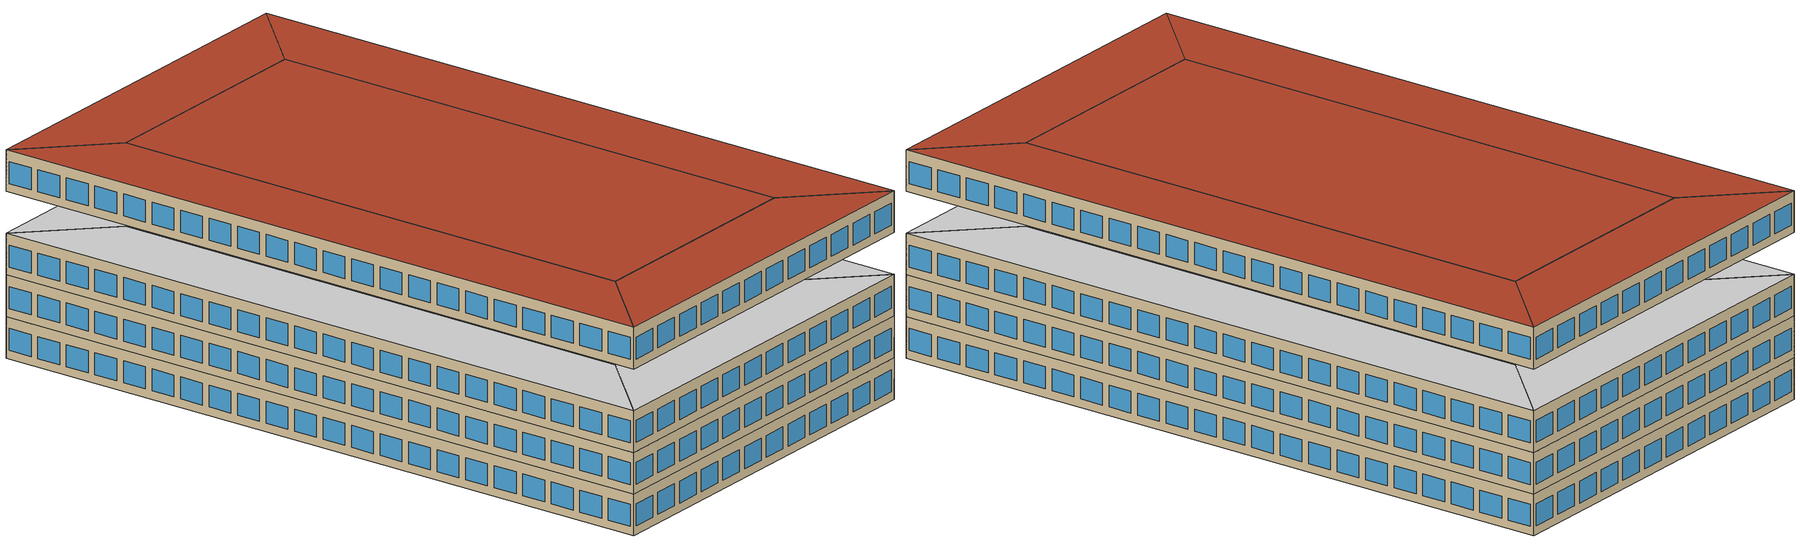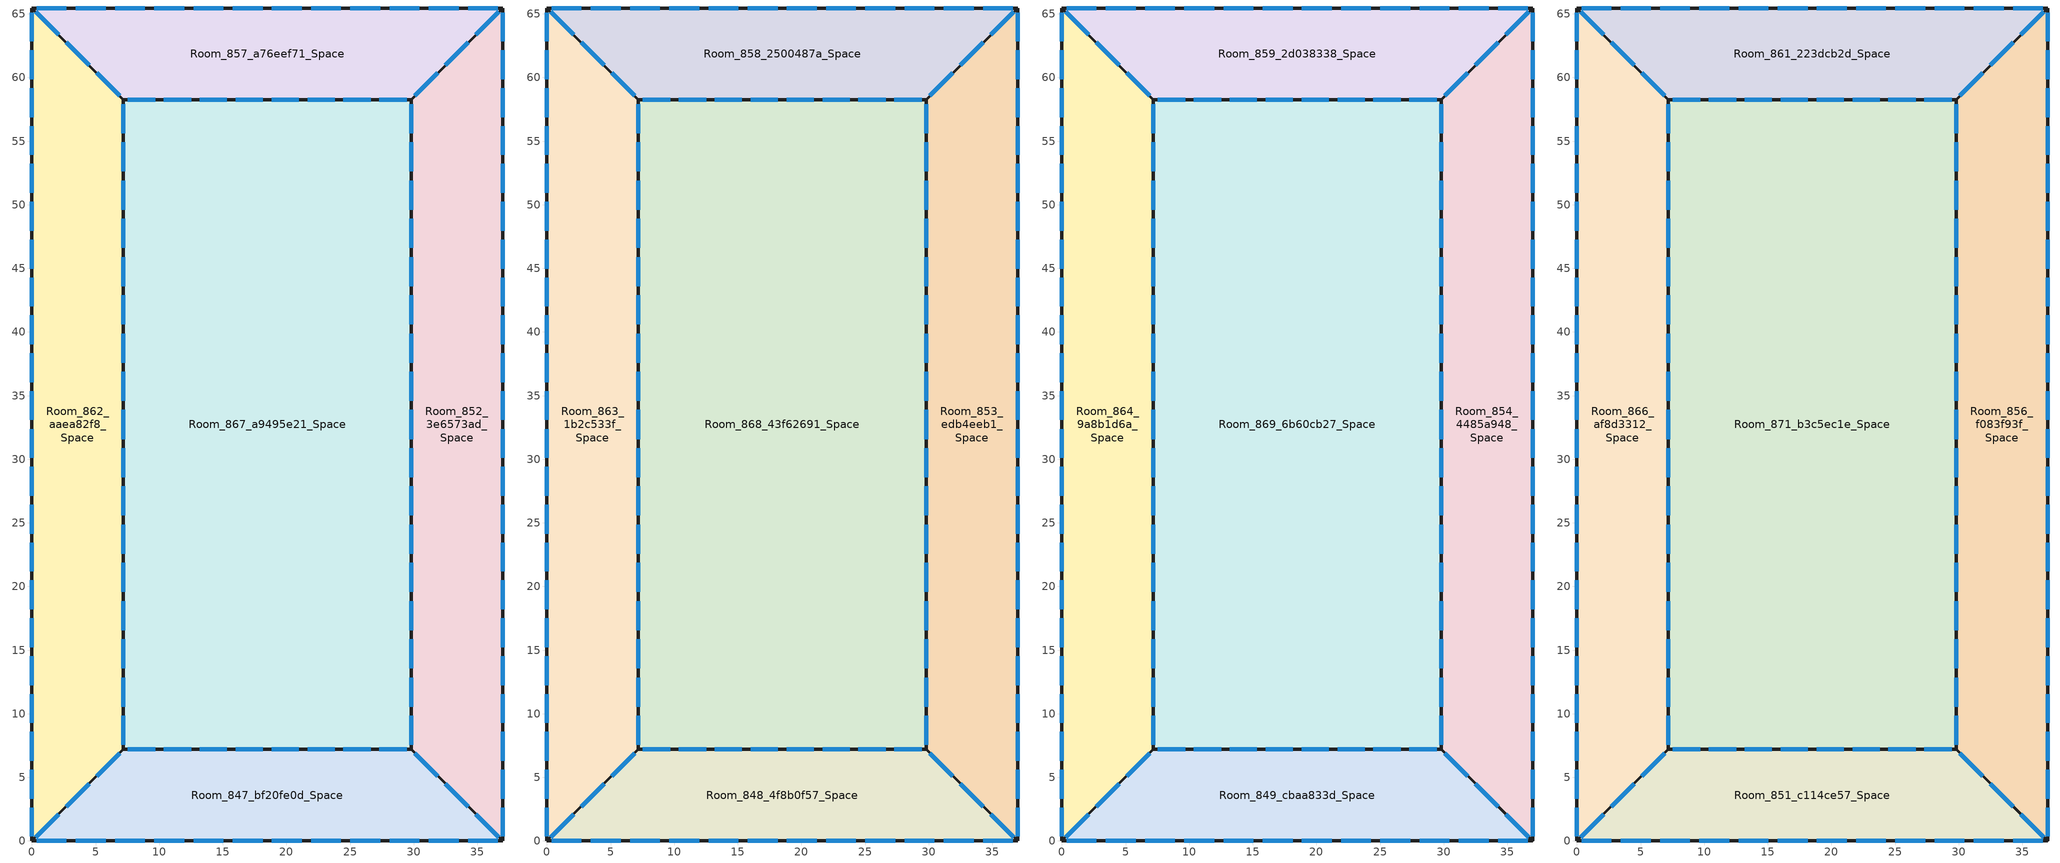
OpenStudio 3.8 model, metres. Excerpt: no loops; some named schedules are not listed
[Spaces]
Room_847_bf20fe0d_Space
 floor ground: 29.8,7.19 36.99,0 0,0 7.19,7.19 z0
 wall outside: 29.8,7.19 7.19,7.19 0,0 36.99,0 29.8,7.19 z0:3.8
 window: 29.46,7.19 27.31,7.19 / 26.63,7.19 24.48,7.19 / 23.81,7.19 21.66,7.19 / 20.98,7.19 18.83,7.19 / 18.15,7.19 16.01,7.19 / 15.33,7.19 13.18,7.19 / 12.5,7.19 10.36,7.19 / 9.68,7.19 7.53,7.19 / 6.9,6.9 5.08,5.08 / 4.51,4.51 2.68,2.68 / 2.11,2.11 0.29,0.29 / 36.7,0.29 34.88,2.11 / 34.3,2.68 32.48,4.51 / 31.91,5.08 30.08,6.9 / 0.37,0 2.71,0 / 3.45,0 5.79,0 / 6.53,0 8.88,0 / 9.62,0 11.96,0 / 12.7,0 15.04,0 / 15.78,0 18.12,0 / 18.86,0 21.21,0 / 21.95,0 24.29,0 / 25.03,0 27.37,0 / 28.11,0 30.45,0 / 31.19,0 33.54,0 / 34.28,0 36.62,0 z0.8:2.8
 roof outside: 36.99,0 29.8,7.19 7.19,7.19 0,0 z3.8
Room_852_3e6573ad_Space
 floor ground: 36.99,65.46 36.99,0 29.8,7.19 29.8,58.27 z0
 wall outside: 29.8,7.19 36.99,0 36.99,65.46 29.8,58.27 29.8,7.19 z0:3.8
 window: 30.08,6.9 31.91,5.08 / 32.48,4.51 34.3,2.68 / 34.88,2.11 36.7,0.29 / 29.8,57.91 29.8,55.63 / 29.8,54.9 29.8,52.62 / 29.8,51.9 29.8,49.62 / 29.8,48.9 29.8,46.61 / 29.8,45.89 29.8,43.61 / 29.8,42.89 29.8,40.6 / 29.8,39.88 29.8,37.6 / 29.8,36.88 29.8,34.59 / 29.8,33.87 29.8,31.59 / 29.8,30.87 29.8,28.58 / 29.8,27.86 29.8,25.58 / 29.8,24.86 29.8,22.58 / 29.8,21.85 29.8,19.57 / 29.8,18.85 29.8,16.57 / 29.8,15.85 29.8,13.56 / 29.8,12.84 29.8,10.56 / 29.8,9.84 29.8,7.55 / 36.7,65.17 34.88,63.35 / 34.3,62.78 32.48,60.95 / 31.91,60.38 30.08,58.56 / 36.99,0.36 36.99,2.62 / 36.99,3.33 36.99,5.59 / 36.99,6.31 36.99,8.57 / 36.99,9.28 36.99,11.55 / 36.99,12.26 36.99,14.52 / 36.99,15.23 36.99,17.5 / 36.99,18.21 36.99,20.47 / 36.99,21.19 36.99,23.45 / 36.99,24.16 36.99,26.42 / 36.99,27.14 36.99,29.4 / 36.99,30.11 36.99,32.37 / 36.99,33.09 36.99,35.35 / 36.99,36.06 36.99,38.32 / 36.99,39.04 36.99,41.3 / 36.99,42.01 36.99,44.28 / 36.99,44.99 36.99,47.25 / 36.99,47.97 36.99,50.23 / 36.99,50.94 36.99,53.2 / 36.99,53.92 36.99,56.18 / 36.99,56.89 36.99,59.15 / 36.99,59.87 36.99,62.13 / 36.99,62.84 36.99,65.1 z0.8:2.8
 roof outside: 36.99,0 36.99,65.46 29.8,58.27 29.8,7.19 z3.8
Room_857_a76eef71_Space
 floor ground: 0,65.46 36.99,65.46 29.8,58.27 7.19,58.27 z0
 wall outside: 29.8,58.27 36.99,65.46 0,65.46 7.19,58.27 29.8,58.27 z0:3.8
 window: 30.08,58.56 31.91,60.38 / 32.48,60.95 34.3,62.78 / 34.88,63.35 36.7,65.17 / 7.53,58.27 9.68,58.27 / 10.36,58.27 12.5,58.27 / 13.18,58.27 15.33,58.27 / 16.01,58.27 18.15,58.27 / 18.83,58.27 20.98,58.27 / 21.66,58.27 23.81,58.27 / 24.48,58.27 26.63,58.27 / 27.31,58.27 29.46,58.27 / 0.29,65.17 2.11,63.35 / 2.69,62.78 4.51,60.95 / 5.08,60.38 6.9,58.56 / 36.62,65.46 34.28,65.46 / 33.54,65.46 31.19,65.46 / 30.45,65.46 28.11,65.46 / 27.37,65.46 25.03,65.46 / 24.29,65.46 21.95,65.46 / 21.21,65.46 18.86,65.46 / 18.12,65.46 15.78,65.46 / 15.04,65.46 12.7,65.46 / 11.96,65.46 9.62,65.46 / 8.88,65.46 6.53,65.46 / 5.79,65.46 3.45,65.46 / 2.71,65.46 0.37,65.46 z0.8:2.8
 roof outside: 29.8,58.27 36.99,65.46 0,65.46 7.19,58.27 z3.8
Room_862_aaea82f8_Space
 floor ground: 0,65.46 7.19,58.27 7.19,7.19 0,0 z0
 wall outside: 7.19,58.27 0,65.46 0,0 7.19,7.19 7.19,58.27 z0:3.8
 window: 6.9,58.56 5.08,60.38 / 4.51,60.95 2.69,62.78 / 2.11,63.35 0.29,65.17 / 0.29,0.29 2.11,2.11 / 2.68,2.68 4.51,4.51 / 5.08,5.08 6.9,6.9 / 7.19,7.55 7.19,9.84 / 7.19,10.56 7.19,12.84 / 7.19,13.56 7.19,15.85 / 7.19,16.57 7.19,18.85 / 7.19,19.57 7.19,21.85 / 7.19,22.58 7.19,24.86 / 7.19,25.58 7.19,27.86 / 7.19,28.58 7.19,30.87 / 7.19,31.59 7.19,33.87 / 7.19,34.59 7.19,36.88 / 7.19,37.6 7.19,39.88 / 7.19,40.6 7.19,42.89 / 7.19,43.61 7.19,45.89 / 7.19,46.61 7.19,48.9 / 7.19,49.62 7.19,51.9 / 7.19,52.62 7.19,54.9 / 7.19,55.63 7.19,57.91 / 0,65.1 0,62.84 / 0,62.13 0,59.87 / 0,59.15 0,56.89 / 0,56.18 0,53.92 / 0,53.2 0,50.94 / 0,50.23 0,47.97 / 0,47.25 0,44.99 / 0,44.28 0,42.01 / 0,41.3 0,39.04 / 0,38.32 0,36.06 / 0,35.35 0,33.09 / 0,32.37 0,30.11 / 0,29.4 0,27.14 / 0,26.42 0,24.16 / 0,23.45 0,21.19 / 0,20.47 0,18.21 / 0,17.5 0,15.23 / 0,14.52 0,12.26 / 0,11.55 0,9.28 / 0,8.57 0,6.31 / 0,5.59 0,3.33 / 0,2.62 0,0.36 z0.8:2.8
 roof outside: 0,0 7.19,7.19 7.19,58.27 0,65.46 z3.8
Room_867_a9495e21_Space
 floor ground: 7.19,58.27 29.8,58.27 29.8,7.19 7.19,7.19 z0
 wall outside: 7.19,58.27 7.19,7.19 29.8,7.19 29.8,58.27 7.19,58.27 z0:3.8
 window: 7.19,57.91 7.19,55.63 / 7.19,54.9 7.19,52.62 / 7.19,51.9 7.19,49.62 / 7.19,48.9 7.19,46.61 / 7.19,45.89 7.19,43.61 / 7.19,42.89 7.19,40.6 / 7.19,39.88 7.19,37.6 / 7.19,36.88 7.19,34.59 / 7.19,33.87 7.19,31.59 / 7.19,30.87 7.19,28.58 / 7.19,27.86 7.19,25.58 / 7.19,24.86 7.19,22.58 / 7.19,21.85 7.19,19.57 / 7.19,18.85 7.19,16.57 / 7.19,15.85 7.19,13.56 / 7.19,12.84 7.19,10.56 / 7.19,9.84 7.19,7.55 / 29.46,58.27 27.31,58.27 / 26.63,58.27 24.48,58.27 / 23.81,58.27 21.66,58.27 / 20.98,58.27 18.83,58.27 / 18.15,58.27 16.01,58.27 / 15.33,58.27 13.18,58.27 / 12.5,58.27 10.36,58.27 / 9.68,58.27 7.53,58.27 / 29.8,7.55 29.8,9.84 / 29.8,10.56 29.8,12.84 / 29.8,13.56 29.8,15.85 / 29.8,16.57 29.8,18.85 / 29.8,19.57 29.8,21.85 / 29.8,22.58 29.8,24.86 / 29.8,25.58 29.8,27.86 / 29.8,28.58 29.8,30.87 / 29.8,31.59 29.8,33.87 / 29.8,34.59 29.8,36.88 / 29.8,37.6 29.8,39.88 / 29.8,40.6 29.8,42.89 / 29.8,43.61 29.8,45.89 / 29.8,46.61 29.8,48.9 / 29.8,49.62 29.8,51.9 / 29.8,52.62 29.8,54.9 / 29.8,55.63 29.8,57.91 / 7.53,7.19 9.68,7.19 / 10.36,7.19 12.5,7.19 / 13.18,7.19 15.33,7.19 / 16.01,7.19 18.15,7.19 / 18.83,7.19 20.98,7.19 / 21.66,7.19 23.81,7.19 / 24.48,7.19 26.63,7.19 / 27.31,7.19 29.46,7.19 z0.8:2.8
 roof outside: 29.8,7.19 29.8,58.27 7.19,58.27 7.19,7.19 z3.8
Room_848_4f8b0f57_Space
 floor outside: 29.8,7.19 36.99,0 0,0 7.19,7.19 z3.8
 wall outside: 29.8,7.19 7.19,7.19 0,0 36.99,0 29.8,7.19 z3.8:7.6
 window: 29.46,7.19 27.31,7.19 / 26.63,7.19 24.48,7.19 / 23.81,7.19 21.66,7.19 / 20.98,7.19 18.83,7.19 / 18.15,7.19 16.01,7.19 / 15.33,7.19 13.18,7.19 / 12.5,7.19 10.36,7.19 / 9.68,7.19 7.53,7.19 / 6.9,6.9 5.08,5.08 / 4.51,4.51 2.68,2.68 / 2.11,2.11 0.29,0.29 / 36.7,0.29 34.88,2.11 / 34.3,2.68 32.48,4.51 / 31.91,5.08 30.08,6.9 / 0.37,0 2.71,0 / 3.45,0 5.79,0 / 6.53,0 8.88,0 / 9.62,0 11.96,0 / 12.7,0 15.04,0 / 15.78,0 18.12,0 / 18.86,0 21.21,0 / 21.95,0 24.29,0 / 25.03,0 27.37,0 / 28.11,0 30.45,0 / 31.19,0 33.54,0 / 34.28,0 36.62,0 z4.6:6.6
 roof outside: 36.99,0 29.8,7.19 7.19,7.19 0,0 z7.6
Room_853_edb4eeb1_Space
 floor outside: 36.99,65.46 36.99,0 29.8,7.19 29.8,58.27 z3.8
 wall outside: 29.8,7.19 36.99,0 36.99,65.46 29.8,58.27 29.8,7.19 z3.8:7.6
 window: 30.08,6.9 31.91,5.08 / 32.48,4.51 34.3,2.68 / 34.88,2.11 36.7,0.29 / 29.8,57.91 29.8,55.63 / 29.8,54.9 29.8,52.62 / 29.8,51.9 29.8,49.62 / 29.8,48.9 29.8,46.61 / 29.8,45.89 29.8,43.61 / 29.8,42.89 29.8,40.6 / 29.8,39.88 29.8,37.6 / 29.8,36.88 29.8,34.59 / 29.8,33.87 29.8,31.59 / 29.8,30.87 29.8,28.58 / 29.8,27.86 29.8,25.58 / 29.8,24.86 29.8,22.58 / 29.8,21.85 29.8,19.57 / 29.8,18.85 29.8,16.57 / 29.8,15.85 29.8,13.56 / 29.8,12.84 29.8,10.56 / 29.8,9.84 29.8,7.55 / 36.7,65.17 34.88,63.35 / 34.3,62.78 32.48,60.95 / 31.91,60.38 30.08,58.56 / 36.99,0.36 36.99,2.62 / 36.99,3.33 36.99,5.59 / 36.99,6.31 36.99,8.57 / 36.99,9.28 36.99,11.55 / 36.99,12.26 36.99,14.52 / 36.99,15.23 36.99,17.5 / 36.99,18.21 36.99,20.47 / 36.99,21.19 36.99,23.45 / 36.99,24.16 36.99,26.42 / 36.99,27.14 36.99,29.4 / 36.99,30.11 36.99,32.37 / 36.99,33.09 36.99,35.35 / 36.99,36.06 36.99,38.32 / 36.99,39.04 36.99,41.3 / 36.99,42.01 36.99,44.28 / 36.99,44.99 36.99,47.25 / 36.99,47.97 36.99,50.23 / 36.99,50.94 36.99,53.2 / 36.99,53.92 36.99,56.18 / 36.99,56.89 36.99,59.15 / 36.99,59.87 36.99,62.13 / 36.99,62.84 36.99,65.1 z4.6:6.6
 roof outside: 36.99,0 36.99,65.46 29.8,58.27 29.8,7.19 z7.6
Room_858_2500487a_Space
 floor outside: 0,65.46 36.99,65.46 29.8,58.27 7.19,58.27 z3.8
 wall outside: 29.8,58.27 36.99,65.46 0,65.46 7.19,58.27 29.8,58.27 z3.8:7.6
 window: 30.08,58.56 31.91,60.38 / 32.48,60.95 34.3,62.78 / 34.88,63.35 36.7,65.17 / 7.53,58.27 9.68,58.27 / 10.36,58.27 12.5,58.27 / 13.18,58.27 15.33,58.27 / 16.01,58.27 18.15,58.27 / 18.83,58.27 20.98,58.27 / 21.66,58.27 23.81,58.27 / 24.48,58.27 26.63,58.27 / 27.31,58.27 29.46,58.27 / 0.29,65.17 2.11,63.35 / 2.69,62.78 4.51,60.95 / 5.08,60.38 6.9,58.56 / 36.62,65.46 34.28,65.46 / 33.54,65.46 31.19,65.46 / 30.45,65.46 28.11,65.46 / 27.37,65.46 25.03,65.46 / 24.29,65.46 21.95,65.46 / 21.21,65.46 18.86,65.46 / 18.12,65.46 15.78,65.46 / 15.04,65.46 12.7,65.46 / 11.96,65.46 9.62,65.46 / 8.88,65.46 6.53,65.46 / 5.79,65.46 3.45,65.46 / 2.71,65.46 0.37,65.46 z4.6:6.6
 roof outside: 29.8,58.27 36.99,65.46 0,65.46 7.19,58.27 z7.6
Room_863_1b2c533f_Space
 floor outside: 0,65.46 7.19,58.27 7.19,7.19 0,0 z3.8
 wall outside: 7.19,58.27 0,65.46 0,0 7.19,7.19 7.19,58.27 z3.8:7.6
 window: 6.9,58.56 5.08,60.38 / 4.51,60.95 2.69,62.78 / 2.11,63.35 0.29,65.17 / 0.29,0.29 2.11,2.11 / 2.68,2.68 4.51,4.51 / 5.08,5.08 6.9,6.9 / 7.19,7.55 7.19,9.84 / 7.19,10.56 7.19,12.84 / 7.19,13.56 7.19,15.85 / 7.19,16.57 7.19,18.85 / 7.19,19.57 7.19,21.85 / 7.19,22.58 7.19,24.86 / 7.19,25.58 7.19,27.86 / 7.19,28.58 7.19,30.87 / 7.19,31.59 7.19,33.87 / 7.19,34.59 7.19,36.88 / 7.19,37.6 7.19,39.88 / 7.19,40.6 7.19,42.89 / 7.19,43.61 7.19,45.89 / 7.19,46.61 7.19,48.9 / 7.19,49.62 7.19,51.9 / 7.19,52.62 7.19,54.9 / 7.19,55.63 7.19,57.91 / 0,65.1 0,62.84 / 0,62.13 0,59.87 / 0,59.15 0,56.89 / 0,56.18 0,53.92 / 0,53.2 0,50.94 / 0,50.23 0,47.97 / 0,47.25 0,44.99 / 0,44.28 0,42.01 / 0,41.3 0,39.04 / 0,38.32 0,36.06 / 0,35.35 0,33.09 / 0,32.37 0,30.11 / 0,29.4 0,27.14 / 0,26.42 0,24.16 / 0,23.45 0,21.19 / 0,20.47 0,18.21 / 0,17.5 0,15.23 / 0,14.52 0,12.26 / 0,11.55 0,9.28 / 0,8.57 0,6.31 / 0,5.59 0,3.33 / 0,2.62 0,0.36 z4.6:6.6
 roof outside: 0,0 7.19,7.19 7.19,58.27 0,65.46 z7.6
Room_868_43f62691_Space
 floor outside: 7.19,58.27 29.8,58.27 29.8,7.19 7.19,7.19 z3.8
 wall outside: 7.19,58.27 7.19,7.19 29.8,7.19 29.8,58.27 7.19,58.27 z3.8:7.6
 window: 7.19,57.91 7.19,55.63 / 7.19,54.9 7.19,52.62 / 7.19,51.9 7.19,49.62 / 7.19,48.9 7.19,46.61 / 7.19,45.89 7.19,43.61 / 7.19,42.89 7.19,40.6 / 7.19,39.88 7.19,37.6 / 7.19,36.88 7.19,34.59 / 7.19,33.87 7.19,31.59 / 7.19,30.87 7.19,28.58 / 7.19,27.86 7.19,25.58 / 7.19,24.86 7.19,22.58 / 7.19,21.85 7.19,19.57 / 7.19,18.85 7.19,16.57 / 7.19,15.85 7.19,13.56 / 7.19,12.84 7.19,10.56 / 7.19,9.84 7.19,7.55 / 29.46,58.27 27.31,58.27 / 26.63,58.27 24.48,58.27 / 23.81,58.27 21.66,58.27 / 20.98,58.27 18.83,58.27 / 18.15,58.27 16.01,58.27 / 15.33,58.27 13.18,58.27 / 12.5,58.27 10.36,58.27 / 9.68,58.27 7.53,58.27 / 29.8,7.55 29.8,9.84 / 29.8,10.56 29.8,12.84 / 29.8,13.56 29.8,15.85 / 29.8,16.57 29.8,18.85 / 29.8,19.57 29.8,21.85 / 29.8,22.58 29.8,24.86 / 29.8,25.58 29.8,27.86 / 29.8,28.58 29.8,30.87 / 29.8,31.59 29.8,33.87 / 29.8,34.59 29.8,36.88 / 29.8,37.6 29.8,39.88 / 29.8,40.6 29.8,42.89 / 29.8,43.61 29.8,45.89 / 29.8,46.61 29.8,48.9 / 29.8,49.62 29.8,51.9 / 29.8,52.62 29.8,54.9 / 29.8,55.63 29.8,57.91 / 7.53,7.19 9.68,7.19 / 10.36,7.19 12.5,7.19 / 13.18,7.19 15.33,7.19 / 16.01,7.19 18.15,7.19 / 18.83,7.19 20.98,7.19 / 21.66,7.19 23.81,7.19 / 24.48,7.19 26.63,7.19 / 27.31,7.19 29.46,7.19 z4.6:6.6
 roof outside: 29.8,7.19 29.8,58.27 7.19,58.27 7.19,7.19 z7.6
Room_849_cbaa833d_Space
 floor outside: 29.8,7.19 36.99,0 0,0 7.19,7.19 z7.6
 wall outside: 29.8,7.19 7.19,7.19 0,0 36.99,0 29.8,7.19 z7.6:11.4
 window: 29.46,7.19 27.31,7.19 / 26.63,7.19 24.48,7.19 / 23.81,7.19 21.66,7.19 / 20.98,7.19 18.83,7.19 / 18.15,7.19 16.01,7.19 / 15.33,7.19 13.18,7.19 / 12.5,7.19 10.36,7.19 / 9.68,7.19 7.53,7.19 / 6.9,6.9 5.08,5.08 / 4.51,4.51 2.68,2.68 / 2.11,2.11 0.29,0.29 / 36.7,0.29 34.88,2.11 / 34.3,2.68 32.48,4.51 / 31.91,5.08 30.08,6.9 / 0.37,0 2.71,0 / 3.45,0 5.79,0 / 6.53,0 8.88,0 / 9.62,0 11.96,0 / 12.7,0 15.04,0 / 15.78,0 18.12,0 / 18.86,0 21.21,0 / 21.95,0 24.29,0 / 25.03,0 27.37,0 / 28.11,0 30.45,0 / 31.19,0 33.54,0 / 34.28,0 36.62,0 z8.4:10.4
 ceiling adiabatic: 36.99,0 29.8,7.19 7.19,7.19 0,0 z11.4
Room_854_4485a948_Space
 floor outside: 36.99,65.46 36.99,0 29.8,7.19 29.8,58.27 z7.6
 wall outside: 29.8,7.19 36.99,0 36.99,65.46 29.8,58.27 29.8,7.19 z7.6:11.4
 window: 30.08,6.9 31.91,5.08 / 32.48,4.51 34.3,2.68 / 34.88,2.11 36.7,0.29 / 29.8,57.91 29.8,55.63 / 29.8,54.9 29.8,52.62 / 29.8,51.9 29.8,49.62 / 29.8,48.9 29.8,46.61 / 29.8,45.89 29.8,43.61 / 29.8,42.89 29.8,40.6 / 29.8,39.88 29.8,37.6 / 29.8,36.88 29.8,34.59 / 29.8,33.87 29.8,31.59 / 29.8,30.87 29.8,28.58 / 29.8,27.86 29.8,25.58 / 29.8,24.86 29.8,22.58 / 29.8,21.85 29.8,19.57 / 29.8,18.85 29.8,16.57 / 29.8,15.85 29.8,13.56 / 29.8,12.84 29.8,10.56 / 29.8,9.84 29.8,7.55 / 36.7,65.17 34.88,63.35 / 34.3,62.78 32.48,60.95 / 31.91,60.38 30.08,58.56 / 36.99,0.36 36.99,2.62 / 36.99,3.33 36.99,5.59 / 36.99,6.31 36.99,8.57 / 36.99,9.28 36.99,11.55 / 36.99,12.26 36.99,14.52 / 36.99,15.23 36.99,17.5 / 36.99,18.21 36.99,20.47 / 36.99,21.19 36.99,23.45 / 36.99,24.16 36.99,26.42 / 36.99,27.14 36.99,29.4 / 36.99,30.11 36.99,32.37 / 36.99,33.09 36.99,35.35 / 36.99,36.06 36.99,38.32 / 36.99,39.04 36.99,41.3 / 36.99,42.01 36.99,44.28 / 36.99,44.99 36.99,47.25 / 36.99,47.97 36.99,50.23 / 36.99,50.94 36.99,53.2 / 36.99,53.92 36.99,56.18 / 36.99,56.89 36.99,59.15 / 36.99,59.87 36.99,62.13 / 36.99,62.84 36.99,65.1 z8.4:10.4
 ceiling adiabatic: 36.99,0 36.99,65.46 29.8,58.27 29.8,7.19 z11.4
Room_859_2d038338_Space
 floor outside: 0,65.46 36.99,65.46 29.8,58.27 7.19,58.27 z7.6
 wall outside: 29.8,58.27 36.99,65.46 0,65.46 7.19,58.27 29.8,58.27 z7.6:11.4
 window: 30.08,58.56 31.91,60.38 / 32.48,60.95 34.3,62.78 / 34.88,63.35 36.7,65.17 / 7.53,58.27 9.68,58.27 / 10.36,58.27 12.5,58.27 / 13.18,58.27 15.33,58.27 / 16.01,58.27 18.15,58.27 / 18.83,58.27 20.98,58.27 / 21.66,58.27 23.81,58.27 / 24.48,58.27 26.63,58.27 / 27.31,58.27 29.46,58.27 / 0.29,65.17 2.11,63.35 / 2.69,62.78 4.51,60.95 / 5.08,60.38 6.9,58.56 / 36.62,65.46 34.28,65.46 / 33.54,65.46 31.19,65.46 / 30.45,65.46 28.11,65.46 / 27.37,65.46 25.03,65.46 / 24.29,65.46 21.95,65.46 / 21.21,65.46 18.86,65.46 / 18.12,65.46 15.78,65.46 / 15.04,65.46 12.7,65.46 / 11.96,65.46 9.62,65.46 / 8.88,65.46 6.53,65.46 / 5.79,65.46 3.45,65.46 / 2.71,65.46 0.37,65.46 z8.4:10.4
 ceiling adiabatic: 29.8,58.27 36.99,65.46 0,65.46 7.19,58.27 z11.4
Room_864_9a8b1d6a_Space
 floor outside: 0,65.46 7.19,58.27 7.19,7.19 0,0 z7.6
 wall outside: 7.19,58.27 0,65.46 0,0 7.19,7.19 7.19,58.27 z7.6:11.4
 window: 6.9,58.56 5.08,60.38 / 4.51,60.95 2.69,62.78 / 2.11,63.35 0.29,65.17 / 0.29,0.29 2.11,2.11 / 2.68,2.68 4.51,4.51 / 5.08,5.08 6.9,6.9 / 7.19,7.55 7.19,9.84 / 7.19,10.56 7.19,12.84 / 7.19,13.56 7.19,15.85 / 7.19,16.57 7.19,18.85 / 7.19,19.57 7.19,21.85 / 7.19,22.58 7.19,24.86 / 7.19,25.58 7.19,27.86 / 7.19,28.58 7.19,30.87 / 7.19,31.59 7.19,33.87 / 7.19,34.59 7.19,36.88 / 7.19,37.6 7.19,39.88 / 7.19,40.6 7.19,42.89 / 7.19,43.61 7.19,45.89 / 7.19,46.61 7.19,48.9 / 7.19,49.62 7.19,51.9 / 7.19,52.62 7.19,54.9 / 7.19,55.63 7.19,57.91 / 0,65.1 0,62.84 / 0,62.13 0,59.87 / 0,59.15 0,56.89 / 0,56.18 0,53.92 / 0,53.2 0,50.94 / 0,50.23 0,47.97 / 0,47.25 0,44.99 / 0,44.28 0,42.01 / 0,41.3 0,39.04 / 0,38.32 0,36.06 / 0,35.35 0,33.09 / 0,32.37 0,30.11 / 0,29.4 0,27.14 / 0,26.42 0,24.16 / 0,23.45 0,21.19 / 0,20.47 0,18.21 / 0,17.5 0,15.23 / 0,14.52 0,12.26 / 0,11.55 0,9.28 / 0,8.57 0,6.31 / 0,5.59 0,3.33 / 0,2.62 0,0.36 z8.4:10.4
 ceiling adiabatic: 0,0 7.19,7.19 7.19,58.27 0,65.46 z11.4
Room_869_6b60cb27_Space
 floor outside: 7.19,58.27 29.8,58.27 29.8,7.19 7.19,7.19 z7.6
 wall outside: 7.19,58.27 7.19,7.19 29.8,7.19 29.8,58.27 7.19,58.27 z7.6:11.4
 window: 7.19,57.91 7.19,55.63 / 7.19,54.9 7.19,52.62 / 7.19,51.9 7.19,49.62 / 7.19,48.9 7.19,46.61 / 7.19,45.89 7.19,43.61 / 7.19,42.89 7.19,40.6 / 7.19,39.88 7.19,37.6 / 7.19,36.88 7.19,34.59 / 7.19,33.87 7.19,31.59 / 7.19,30.87 7.19,28.58 / 7.19,27.86 7.19,25.58 / 7.19,24.86 7.19,22.58 / 7.19,21.85 7.19,19.57 / 7.19,18.85 7.19,16.57 / 7.19,15.85 7.19,13.56 / 7.19,12.84 7.19,10.56 / 7.19,9.84 7.19,7.55 / 29.46,58.27 27.31,58.27 / 26.63,58.27 24.48,58.27 / 23.81,58.27 21.66,58.27 / 20.98,58.27 18.83,58.27 / 18.15,58.27 16.01,58.27 / 15.33,58.27 13.18,58.27 / 12.5,58.27 10.36,58.27 / 9.68,58.27 7.53,58.27 / 29.8,7.55 29.8,9.84 / 29.8,10.56 29.8,12.84 / 29.8,13.56 29.8,15.85 / 29.8,16.57 29.8,18.85 / 29.8,19.57 29.8,21.85 / 29.8,22.58 29.8,24.86 / 29.8,25.58 29.8,27.86 / 29.8,28.58 29.8,30.87 / 29.8,31.59 29.8,33.87 / 29.8,34.59 29.8,36.88 / 29.8,37.6 29.8,39.88 / 29.8,40.6 29.8,42.89 / 29.8,43.61 29.8,45.89 / 29.8,46.61 29.8,48.9 / 29.8,49.62 29.8,51.9 / 29.8,52.62 29.8,54.9 / 29.8,55.63 29.8,57.91 / 7.53,7.19 9.68,7.19 / 10.36,7.19 12.5,7.19 / 13.18,7.19 15.33,7.19 / 16.01,7.19 18.15,7.19 / 18.83,7.19 20.98,7.19 / 21.66,7.19 23.81,7.19 / 24.48,7.19 26.63,7.19 / 27.31,7.19 29.46,7.19 z8.4:10.4
 ceiling adiabatic: 29.8,7.19 29.8,58.27 7.19,58.27 7.19,7.19 z11.4
Room_851_c114ce57_Space
 floor adiabatic: 29.8,7.19 36.99,0 0,0 7.19,7.19 z15.2
 wall outside: 29.8,7.19 7.19,7.19 0,0 36.99,0 29.8,7.19 z15.2:19
 window: 29.46,7.19 27.31,7.19 / 26.63,7.19 24.48,7.19 / 23.81,7.19 21.66,7.19 / 20.98,7.19 18.83,7.19 / 18.15,7.19 16.01,7.19 / 15.33,7.19 13.18,7.19 / 12.5,7.19 10.36,7.19 / 9.68,7.19 7.53,7.19 / 6.9,6.9 5.08,5.08 / 4.51,4.51 2.68,2.68 / 2.11,2.11 0.29,0.29 / 36.7,0.29 34.88,2.11 / 34.3,2.68 32.48,4.51 / 31.91,5.08 30.08,6.9 / 0.37,0 2.71,0 / 3.45,0 5.79,0 / 6.53,0 8.88,0 / 9.62,0 11.96,0 / 12.7,0 15.04,0 / 15.78,0 18.12,0 / 18.86,0 21.21,0 / 21.95,0 24.29,0 / 25.03,0 27.37,0 / 28.11,0 30.45,0 / 31.19,0 33.54,0 / 34.28,0 36.62,0 z16:18
 roof outside: 36.99,0 29.8,7.19 7.19,7.19 0,0 z19
Room_856_f083f93f_Space
 floor adiabatic: 36.99,65.46 36.99,0 29.8,7.19 29.8,58.27 z15.2
 wall outside: 29.8,7.19 36.99,0 36.99,65.46 29.8,58.27 29.8,7.19 z15.2:19
 window: 30.08,6.9 31.91,5.08 / 32.48,4.51 34.3,2.68 / 34.88,2.11 36.7,0.29 / 29.8,57.91 29.8,55.63 / 29.8,54.9 29.8,52.62 / 29.8,51.9 29.8,49.62 / 29.8,48.9 29.8,46.61 / 29.8,45.89 29.8,43.61 / 29.8,42.89 29.8,40.6 / 29.8,39.88 29.8,37.6 / 29.8,36.88 29.8,34.59 / 29.8,33.87 29.8,31.59 / 29.8,30.87 29.8,28.58 / 29.8,27.86 29.8,25.58 / 29.8,24.86 29.8,22.58 / 29.8,21.85 29.8,19.57 / 29.8,18.85 29.8,16.57 / 29.8,15.85 29.8,13.56 / 29.8,12.84 29.8,10.56 / 29.8,9.84 29.8,7.55 / 36.7,65.17 34.88,63.35 / 34.3,62.78 32.48,60.95 / 31.91,60.38 30.08,58.56 / 36.99,0.36 36.99,2.62 / 36.99,3.33 36.99,5.59 / 36.99,6.31 36.99,8.57 / 36.99,9.28 36.99,11.55 / 36.99,12.26 36.99,14.52 / 36.99,15.23 36.99,17.5 / 36.99,18.21 36.99,20.47 / 36.99,21.19 36.99,23.45 / 36.99,24.16 36.99,26.42 / 36.99,27.14 36.99,29.4 / 36.99,30.11 36.99,32.37 / 36.99,33.09 36.99,35.35 / 36.99,36.06 36.99,38.32 / 36.99,39.04 36.99,41.3 / 36.99,42.01 36.99,44.28 / 36.99,44.99 36.99,47.25 / 36.99,47.97 36.99,50.23 / 36.99,50.94 36.99,53.2 / 36.99,53.92 36.99,56.18 / 36.99,56.89 36.99,59.15 / 36.99,59.87 36.99,62.13 / 36.99,62.84 36.99,65.1 z16:18
 roof outside: 36.99,0 36.99,65.46 29.8,58.27 29.8,7.19 z19
Room_861_223dcb2d_Space
 floor adiabatic: 0,65.46 36.99,65.46 29.8,58.27 7.19,58.27 z15.2
 wall outside: 29.8,58.27 36.99,65.46 0,65.46 7.19,58.27 29.8,58.27 z15.2:19
 window: 30.08,58.56 31.91,60.38 / 32.48,60.95 34.3,62.78 / 34.88,63.35 36.7,65.17 / 7.53,58.27 9.68,58.27 / 10.36,58.27 12.5,58.27 / 13.18,58.27 15.33,58.27 / 16.01,58.27 18.15,58.27 / 18.83,58.27 20.98,58.27 / 21.66,58.27 23.81,58.27 / 24.48,58.27 26.63,58.27 / 27.31,58.27 29.46,58.27 / 0.29,65.17 2.11,63.35 / 2.69,62.78 4.51,60.95 / 5.08,60.38 6.9,58.56 / 36.62,65.46 34.28,65.46 / 33.54,65.46 31.19,65.46 / 30.45,65.46 28.11,65.46 / 27.37,65.46 25.03,65.46 / 24.29,65.46 21.95,65.46 / 21.21,65.46 18.86,65.46 / 18.12,65.46 15.78,65.46 / 15.04,65.46 12.7,65.46 / 11.96,65.46 9.62,65.46 / 8.88,65.46 6.53,65.46 / 5.79,65.46 3.45,65.46 / 2.71,65.46 0.37,65.46 z16:18
 roof outside: 29.8,58.27 36.99,65.46 0,65.46 7.19,58.27 z19
Room_866_af8d3312_Space
 floor adiabatic: 0,65.46 7.19,58.27 7.19,7.19 0,0 z15.2
 wall outside: 7.19,58.27 0,65.46 0,0 7.19,7.19 7.19,58.27 z15.2:19
 window: 6.9,58.56 5.08,60.38 / 4.51,60.95 2.69,62.78 / 2.11,63.35 0.29,65.17 / 0.29,0.29 2.11,2.11 / 2.68,2.68 4.51,4.51 / 5.08,5.08 6.9,6.9 / 7.19,7.55 7.19,9.84 / 7.19,10.56 7.19,12.84 / 7.19,13.56 7.19,15.85 / 7.19,16.57 7.19,18.85 / 7.19,19.57 7.19,21.85 / 7.19,22.58 7.19,24.86 / 7.19,25.58 7.19,27.86 / 7.19,28.58 7.19,30.87 / 7.19,31.59 7.19,33.87 / 7.19,34.59 7.19,36.88 / 7.19,37.6 7.19,39.88 / 7.19,40.6 7.19,42.89 / 7.19,43.61 7.19,45.89 / 7.19,46.61 7.19,48.9 / 7.19,49.62 7.19,51.9 / 7.19,52.62 7.19,54.9 / 7.19,55.63 7.19,57.91 / 0,65.1 0,62.84 / 0,62.13 0,59.87 / 0,59.15 0,56.89 / 0,56.18 0,53.92 / 0,53.2 0,50.94 / 0,50.23 0,47.97 / 0,47.25 0,44.99 / 0,44.28 0,42.01 / 0,41.3 0,39.04 / 0,38.32 0,36.06 / 0,35.35 0,33.09 / 0,32.37 0,30.11 / 0,29.4 0,27.14 / 0,26.42 0,24.16 / 0,23.45 0,21.19 / 0,20.47 0,18.21 / 0,17.5 0,15.23 / 0,14.52 0,12.26 / 0,11.55 0,9.28 / 0,8.57 0,6.31 / 0,5.59 0,3.33 / 0,2.62 0,0.36 z16:18
 roof outside: 0,0 7.19,7.19 7.19,58.27 0,65.46 z19
Room_871_b3c5ec1e_Space
 floor adiabatic: 7.19,58.27 29.8,58.27 29.8,7.19 7.19,7.19 z15.2
 wall outside: 7.19,58.27 7.19,7.19 29.8,7.19 29.8,58.27 7.19,58.27 z15.2:19
 window: 7.19,57.91 7.19,55.63 / 7.19,54.9 7.19,52.62 / 7.19,51.9 7.19,49.62 / 7.19,48.9 7.19,46.61 / 7.19,45.89 7.19,43.61 / 7.19,42.89 7.19,40.6 / 7.19,39.88 7.19,37.6 / 7.19,36.88 7.19,34.59 / 7.19,33.87 7.19,31.59 / 7.19,30.87 7.19,28.58 / 7.19,27.86 7.19,25.58 / 7.19,24.86 7.19,22.58 / 7.19,21.85 7.19,19.57 / 7.19,18.85 7.19,16.57 / 7.19,15.85 7.19,13.56 / 7.19,12.84 7.19,10.56 / 7.19,9.84 7.19,7.55 / 29.46,58.27 27.31,58.27 / 26.63,58.27 24.48,58.27 / 23.81,58.27 21.66,58.27 / 20.98,58.27 18.83,58.27 / 18.15,58.27 16.01,58.27 / 15.33,58.27 13.18,58.27 / 12.5,58.27 10.36,58.27 / 9.68,58.27 7.53,58.27 / 29.8,7.55 29.8,9.84 / 29.8,10.56 29.8,12.84 / 29.8,13.56 29.8,15.85 / 29.8,16.57 29.8,18.85 / 29.8,19.57 29.8,21.85 / 29.8,22.58 29.8,24.86 / 29.8,25.58 29.8,27.86 / 29.8,28.58 29.8,30.87 / 29.8,31.59 29.8,33.87 / 29.8,34.59 29.8,36.88 / 29.8,37.6 29.8,39.88 / 29.8,40.6 29.8,42.89 / 29.8,43.61 29.8,45.89 / 29.8,46.61 29.8,48.9 / 29.8,49.62 29.8,51.9 / 29.8,52.62 29.8,54.9 / 29.8,55.63 29.8,57.91 / 7.53,7.19 9.68,7.19 / 10.36,7.19 12.5,7.19 / 13.18,7.19 15.33,7.19 / 16.01,7.19 18.15,7.19 / 18.83,7.19 20.98,7.19 / 21.66,7.19 23.81,7.19 / 24.48,7.19 26.63,7.19 / 27.31,7.19 29.46,7.19 z16:18
 roof outside: 29.8,7.19 29.8,58.27 7.19,58.27 7.19,7.19 z19
[Building]
4966_chemin Queen-Mary (CSL+HMS+MTL)_267678_Y_1961_med: North Axis {deg}=0; Default Construction Set=Office_ 1945 1980_6A 2; Standards Building Type=MediumOffice
[Site]
Montreal Int'l: Latitude {deg}=45.47; Longitude {deg}=-73.75; Time Zone {hr}=-5; Elevation {m}=36; Terrain=City
[SizingPeriod:DesignDay] Day of Month=21; Solar Model Indicator=ASHRAEClearSky
Name | Maximum Dry-Bulb Temperature {C} | Daily Dry-Bulb Temperature Range {deltaC} | Barometric Pressure {Pa} | Wind Speed {m/s} | Wind Direction {deg} | Sky Clearness | Month | Day Type | Humidity Condition Type | Wetbulb or DewPoint at Maximum Dry-Bulb {C} | Rain Indicator | Snow Indicator | Daylight Saving Time Indicator | Dry-Bulb Temperature Range Modifier Type
Montreal Int'l Heating Design Day 99.6% Condns DB | -22.8 | 0 | 101099 | 3.6 | 294 | 0 | 1 | WinterDesignDay | Wetbulb | -22.8
Montreal Int'l Cooling Design Day 0.4% Condns DB=>MWB | 29.4 | 9.7 | 101099 | 4.8 | 228 | 1 | 7 | SummerDesignDay | Wetbulb | 22.7
Montreal Int'l Ann Htg 99.6% Condns DB | -23.7 | 0 | 100893 | 3.9 | 260 | 0 | 1 | WinterDesignDay | Wetbulb | -23.7 | No | No | No | DefaultMultipliers
Montreal Int'l Ann Hum_n 99.6% Condns DP=>MCDB | -23 | 0 | 100893 | 3.9 | 260 | 0 | 1 | WinterDesignDay | Dewpoint | -30.5 | No | No | No | DefaultMultipliers
[Site:WaterMainsTemperature]
Calculation Method=CorrelationFromWeatherFile
[ClimateZones]
Climate Zone Institution Name 1=ASHRAE; Climate Zone Document Name 1=ANSI/ASHRAE Standard 169; Climate Zone Document Year 1=2006; Climate Zone Value 1=7; Climate Zone Institution Name 2=CEC; Climate Zone Document Name 2=California Climate Zone Descriptions; Climate Zone Document Year 2=1995
[Material:NoMass] Thermal Absorptance=0.9
Name | Roughness | Thermal Resistance {m2-K/W} | Solar Absorptance | Visible Absorptance
AQNC2024NMair less15 mm | MediumRough | 0.16 | 0.7 | 0.7
CP02 CARPET PAD | Smooth | 0.1 | 0.8 | 0.8
[Material]
Name | Roughness | Thickness {m} | Conductivity {W/m-K} | Density {kg/m3} | Specific Heat {J/kg-K} | Thermal Absorptance | Solar Absorptance | Visible Absorptance
G05 25mm wood | MediumSmooth | 0.0254 | 0.15 | 608 | 1630 | 0.9 | 0.5 | 0.5
AQNC2024standard concrete | MediumRough | 0.2 | 2.5 | 2400 | 840 | 0.7 | 0.7 | 0.7
AQNC2024concrete blocks | MediumRough | 0.2 | 1.1 | 800 | 920 | 0.7 | 0.7 | 0.7
AQNC2024low density mineral wool batt | MediumRough | 0.05 | 0.0362 | 15 | 800 | 0.7 | 0.7 | 0.7
AQNC2024gypsum board | MediumRough | 0.1 | 0.159 | 800 | 1090 | 0.7 | 0.7 | 0.7
AQNC2024built-up roofing 1 | MediumRough | 0.1 | 0.162 | 1121 | 1470 | 0.7 | 0.7 | 0.7
AQNC2024expanded polystyrene type I 15 cm 1 | MediumRough | 0.15 | 0.0385 | 15 | 1500 | 0.7 | 0.7 | 0.7
F16 Acoustic tile | MediumSmooth | 0.0191 | 0.06 | 368 | 590 | 0.9 | 0.3 | 0.3
M11 100mm lightweight concrete | MediumRough | 0.1016 | 0.53 | 1280 | 840 | 0.9 | 0.5 | 0.5
G01a 19mm gypsum board | MediumSmooth | 0.019 | 0.16 | 800 | 1090 | 0.9 | 0.4 | 0.4
MAT-CC05 4 HW CONCRETE | Rough | 0.1016 | 1.311 | 2240 | 836.8 | 0.9 | 0.85 | 0.85
I01 25mm insulation board | MediumRough | 0.0254 | 0.03 | 43 | 1210 | 0.9 | 0.6 | 0.6
F08 Metal surface 3; F08 Metal surface 4 | Smooth | 0.0008 | 45.28 | 7824 | 500 | 0.9 | 0.7 | 0.7
[WindowMaterial:SimpleGlazingSystem]
Simple glazing: U-Factor {W/m2-K}=5; Solar Heat Gain Coefficient=0.8
[WindowMaterial:Glazing]
Clear 3mm: Optical Data Type=SpectralAverage; Thickness {m}=0.003; Solar Transmittance at Normal Incidence=0.837; Front Side Solar Reflectance at Normal Incidence=0.075; Back Side Solar Reflectance at Normal Incidence=0; Visible Transmittance at Normal Incidence=0.898; Front Side Visible Reflectance at Normal Incidence=0.081; Back Side Visible Reflectance at Normal Incidence=0; Infrared Transmittance at Normal Incidence=0; Front Side Infrared Hemispherical Emissivity=0.84; Back Side Infrared Hemispherical Emissivity=0.84; Conductivity {W/m-K}=0.9; Dirt Correction Factor for Solar and Visible Transmittance=1; Solar Diffusing=No
[Construction]
Interior Partition; Interior Door; Interior Partition 1: G05 25mm wood
AQ_Office_2024_Office  ground 1945 1980 6A: AQNC2024standard concrete, AQNC2024NMair less15 mm
AQ_Office_2024_Office  Wall 1945 1980 6A: AQNC2024concrete blocks, AQNC2024low density mineral wool batt, AQNC2024gypsum board
AQ_Office_2024_Office  roof 1945 1980 6A: AQNC2024built-up roofing 1, AQNC2024expanded polystyrene type I 15 cm 1
Interior Floor: F16 Acoustic tile, F05 Ceiling air space resistance, M11 100mm lightweight concrete
Interior Wall: G01a 19mm gypsum board, F04 Wall air space resistance, G01a 19mm gypsum board
Interior Ceiling: M11 100mm lightweight concrete, F05 Ceiling air space resistance, F16 Acoustic tile
ExtSlabCarpet 4in ClimateZone 1-8: MAT-CC05 4 HW CONCRETE, CP02 CARPET PAD
Single Glazing 5: Simple glazing
Interior Window: Clear 3mm
Exterior Door 2: F08 Metal surface 3, I01 25mm insulation board
Exterior Door 3: F08 Metal surface 4, I01 25mm insulation board
[DefaultSurfaceConstructions]
Name | Floor Construction | Wall Construction | Roof Ceiling Construction
Default Surface Constructions 32; Default Surface Constructions 36 | AQ_Office_2024_Office  ground 1945 1980 6A | AQ_Office_2024_Office  Wall 1945 1980 6A | AQ_Office_2024_Office  roof 1945 1980 6A
Default Surface Constructions 34; Default Surface Constructions 37 | Interior Floor | Interior Wall | Interior Ceiling
Default Surface Constructions 35; Default Surface Constructions 38 | ExtSlabCarpet 4in ClimateZone 1-8 | ExtSlabCarpet 4in ClimateZone 1-8 | ExtSlabCarpet 4in ClimateZone 1-8
[DefaultSubSurfaceConstructions]
Name | Fixed Window Construction | Operable Window Construction | Door Construction | Tubular Daylight Dome Construction | Tubular Daylight Diffuser Construction
Default Sub Surface Constructions 27; Default Sub Surface Constructions 29 | Interior Window | Interior Window | Interior Door
Default Sub Surface Constructions 28 | Single Glazing 5 | Single Glazing 5 | Exterior Door 2 | Interior Window | Interior Window
Default Sub Surface Constructions 30 | Single Glazing 5 | Single Glazing 5 | Exterior Door 3 | Interior Window | Interior Window
[Material:AirGap]
Name | Thermal Resistance {m2-K/W}
F05 Ceiling air space resistance | 0.18
F04 Wall air space resistance | 0.15
[DefaultConstructionSet] Interior Partition Construction=Interior Partition; Adiabatic Surface Construction=Interior Partition 1
Name | Default Exterior Surface Constructions | Default Interior Surface Constructions | Default Ground Contact Surface Constructions | Default Exterior SubSurface Constructions | Default Interior SubSurface Constructions
Office_ 1945 1980_6A | Default Surface Constructions 36 | Default Surface Constructions 37 | Default Surface Constructions 38 | Default Sub Surface Constructions 28 | Default Sub Surface Constructions 29
Office_ 1945 1980_6A 2 | Default Surface Constructions 32 | Default Surface Constructions 34 | Default Surface Constructions 35 | Default Sub Surface Constructions 30 | Default Sub Surface Constructions 27
[SpaceType]
MediumOffice Building: Default Construction Set=Office_ 1945 1980_6A; Design Specification Outdoor Air Object=MediumOffice Building_Ventilation
[People:Definition]
MediumOffice Building_People: Number of People Calculation Method=People/Area; People per Space Floor Area {person/m2}=0.0711847; Fraction Radiant=0.3; Sensible Heat Fraction=Autocalculate
[People]
MediumOffice Building_People: People Definition=MediumOffice Building_People; Space or SpaceType=MediumOffice Building; Number of People Schedule=NECB-A-Occupancy; Activity Level Schedule=MediumOffice Building_People_Act Schedule; Multiplier=1
[Lights:Definition]
MediumOffice Building_Lighting: Design Level Calculation Method=Watts/Area; Watts per Space Floor Area {W/m2}=6.68315; Fraction Radiant=0.7; Fraction Visible=0.2; Return Air Fraction=0
[Lights]
MediumOffice Building_Lighting: Lights Definition=MediumOffice Building_Lighting; Space or SpaceType=MediumOffice Building; Schedule=NECB-A-Lighting; Fraction Replaceable=1
[ElectricEquipment:Definition]
MediumOffice Building_Electric Equipment: Design Level Calculation Method=Watts/Area; Watts per Space Floor Area {W/m2}=7.54366; Fraction Latent=0; Fraction Radiant=0.5; Fraction Lost=0
[ElectricEquipment]
MediumOffice Building_Electric Equipment: Electric Equipment Definition=MediumOffice Building_Electric Equipment; Space or SpaceType=MediumOffice Building; Schedule=NECB-A-Electric-Equipment
[SpaceInfiltration:DesignFlowRate]
MediumOffice Building_Infiltration: Space or SpaceType=MediumOffice Building; Schedule=MediumOffice Building_Infiltration Schedule; Design Flow Rate Calculation Method=Flow/ExteriorArea; Flow per Exterior Surface Area {m3/s-m2}=0.000226568; Constant Term Coefficient=1; Temperature Term Coefficient=0; Velocity Term Coefficient=0
[DesignSpecification:OutdoorAir]
MediumOffice Building_Ventilation: Outdoor Air Flow per Person {m3/s-person}=0.00175762; Outdoor Air Flow per Floor Area {m3/s-m2}=0.000336663; Outdoor Air Flow Rate {m3/s}=0; Outdoor Air Flow Air Changes per Hour {1/hr}=0
[Space] Space Type=MediumOffice Building
Name | Building Story | Thermal Zone
Room_847_bf20fe0d_Space | Floor1 | Room_847_bf20fe0d
Room_848_4f8b0f57_Space | Floor2 | Room_848_4f8b0f57
Room_849_cbaa833d_Space | Floor3 | Room_849_cbaa833d
Room_851_c114ce57_Space | Floor5 | Room_851_c114ce57
Room_852_3e6573ad_Space | Floor1 | Room_852_3e6573ad
Room_853_edb4eeb1_Space | Floor2 | Room_853_edb4eeb1
Room_854_4485a948_Space | Floor3 | Room_854_4485a948
Room_856_f083f93f_Space | Floor5 | Room_856_f083f93f
Room_857_a76eef71_Space | Floor1 | Room_857_a76eef71
Room_858_2500487a_Space | Floor2 | Room_858_2500487a
Room_859_2d038338_Space | Floor3 | Room_859_2d038338
Room_861_223dcb2d_Space | Floor5 | Room_861_223dcb2d
Room_862_aaea82f8_Space | Floor1 | Room_862_aaea82f8
Room_863_1b2c533f_Space | Floor2 | Room_863_1b2c533f
Room_864_9a8b1d6a_Space | Floor3 | Room_864_9a8b1d6a
Room_866_af8d3312_Space | Floor5 | Room_866_af8d3312
Room_867_a9495e21_Space | Floor1 | Room_867_a9495e21
Room_868_43f62691_Space | Floor2 | Room_868_43f62691
Room_869_6b60cb27_Space | Floor3 | Room_869_6b60cb27
Room_871_b3c5ec1e_Space | Floor5 | Room_871_b3c5ec1e
[ThermalZone] Ceiling Height {m}=3.8; Use Ideal Air Loads=No
Name | Volume {m3} | Thermostat
Room_847_bf20fe0d | 814.311 | MediumOffice Building_Setpoint
Room_848_4f8b0f57 | 814.311 | MediumOffice Building_Setpoint 1
Room_849_cbaa833d | 814.311 | MediumOffice Building_Setpoint 2
Room_851_c114ce57 | 814.311 | MediumOffice Building_Setpoint 4
Room_852_3e6573ad | 1592.47 | MediumOffice Building_Setpoint 5
Room_853_edb4eeb1 | 1592.47 | MediumOffice Building_Setpoint 6
Room_854_4485a948 | 1592.47 | MediumOffice Building_Setpoint 7
Room_856_f083f93f | 1592.47 | MediumOffice Building_Setpoint 9
Room_857_a76eef71 | 814.311 | MediumOffice Building_Setpoint 10
Room_858_2500487a | 814.311 | MediumOffice Building_Setpoint 11
Room_859_2d038338 | 814.311 | MediumOffice Building_Setpoint 12
Room_861_223dcb2d | 814.311 | MediumOffice Building_Setpoint 14
Room_862_aaea82f8 | 1592.47 | MediumOffice Building_Setpoint 15
Room_863_1b2c533f | 1592.47 | MediumOffice Building_Setpoint 16
Room_864_9a8b1d6a | 1592.47 | MediumOffice Building_Setpoint 17
Room_866_af8d3312 | 1592.47 | MediumOffice Building_Setpoint 19
Room_867_a9495e21 | 4387.34 | MediumOffice Building_Setpoint 20
Room_868_43f62691 | 4387.34 | MediumOffice Building_Setpoint 21
Room_869_6b60cb27 | 4387.34 | MediumOffice Building_Setpoint 22
Room_871_b3c5ec1e | 4387.34 | MediumOffice Building_Setpoint 24
[BuildingStory]
Floor1; Floor2; Floor3; Floor4; Floor5
[WaterUse:Equipment:Definition] Target Temperature Schedule=60.0C Hot Water; Sensible Fraction Schedule=0.2 Hot Water Sensible Fraction; Latent Fraction Schedule=0.05 Hot Water Latent Fraction
Name | Peak Flow Rate {m3/s}
MediumOffice Building_Service Hot Water..Room_847_bf20fe0d; MediumOffice Building_Service Hot Water..Room_848_4f8b0f57; MediumOffice Building_Service Hot Water..Room_849_cbaa833d; MediumOffice Building_Service Hot Water..Room_851_c114ce57; MediumOffice Building_Service Hot Water..Room_857_a76eef71; MediumOffice Building_Service Hot Water..Room_858_2500487a; MediumOffice Building_Service Hot Water..Room_859_2d038338; MediumOffice Building_Service Hot Water..Room_861_223dcb2d | 2.30651e-06
MediumOffice Building_Service Hot Water..Room_852_3e6573ad; MediumOffice Building_Service Hot Water..Room_853_edb4eeb1; MediumOffice Building_Service Hot Water..Room_854_4485a948; MediumOffice Building_Service Hot Water..Room_856_f083f93f | 4.51062e-06
MediumOffice Building_Service Hot Water..Room_862_aaea82f8; MediumOffice Building_Service Hot Water..Room_863_1b2c533f; MediumOffice Building_Service Hot Water..Room_864_9a8b1d6a; MediumOffice Building_Service Hot Water..Room_866_af8d3312 | 4.51063e-06
MediumOffice Building_Service Hot Water..Room_867_a9495e21; MediumOffice Building_Service Hot Water..Room_868_43f62691; MediumOffice Building_Service Hot Water..Room_869_6b60cb27; MediumOffice Building_Service Hot Water..Room_871_b3c5ec1e | 1.2427e-05
[WaterUse:Equipment] Flow Rate Fraction Schedule=MediumOffice Building_Service Hot Water Schedule
Name | Water Use Equipment Definition | Space
MediumOffice Building_Service Hot Water..Room_847_bf20fe0d | MediumOffice Building_Service Hot Water..Room_847_bf20fe0d | Room_847_bf20fe0d_Space
MediumOffice Building_Service Hot Water..Room_848_4f8b0f57 | MediumOffice Building_Service Hot Water..Room_848_4f8b0f57 | Room_848_4f8b0f57_Space
MediumOffice Building_Service Hot Water..Room_849_cbaa833d | MediumOffice Building_Service Hot Water..Room_849_cbaa833d | Room_849_cbaa833d_Space
MediumOffice Building_Service Hot Water..Room_851_c114ce57 | MediumOffice Building_Service Hot Water..Room_851_c114ce57 | Room_851_c114ce57_Space
MediumOffice Building_Service Hot Water..Room_852_3e6573ad | MediumOffice Building_Service Hot Water..Room_852_3e6573ad | Room_852_3e6573ad_Space
MediumOffice Building_Service Hot Water..Room_853_edb4eeb1 | MediumOffice Building_Service Hot Water..Room_853_edb4eeb1 | Room_853_edb4eeb1_Space
MediumOffice Building_Service Hot Water..Room_854_4485a948 | MediumOffice Building_Service Hot Water..Room_854_4485a948 | Room_854_4485a948_Space
MediumOffice Building_Service Hot Water..Room_856_f083f93f | MediumOffice Building_Service Hot Water..Room_856_f083f93f | Room_856_f083f93f_Space
MediumOffice Building_Service Hot Water..Room_857_a76eef71 | MediumOffice Building_Service Hot Water..Room_857_a76eef71 | Room_857_a76eef71_Space
MediumOffice Building_Service Hot Water..Room_858_2500487a | MediumOffice Building_Service Hot Water..Room_858_2500487a | Room_858_2500487a_Space
MediumOffice Building_Service Hot Water..Room_859_2d038338 | MediumOffice Building_Service Hot Water..Room_859_2d038338 | Room_859_2d038338_Space
MediumOffice Building_Service Hot Water..Room_861_223dcb2d | MediumOffice Building_Service Hot Water..Room_861_223dcb2d | Room_861_223dcb2d_Space
MediumOffice Building_Service Hot Water..Room_862_aaea82f8 | MediumOffice Building_Service Hot Water..Room_862_aaea82f8 | Room_862_aaea82f8_Space
MediumOffice Building_Service Hot Water..Room_863_1b2c533f | MediumOffice Building_Service Hot Water..Room_863_1b2c533f | Room_863_1b2c533f_Space
MediumOffice Building_Service Hot Water..Room_864_9a8b1d6a | MediumOffice Building_Service Hot Water..Room_864_9a8b1d6a | Room_864_9a8b1d6a_Space
MediumOffice Building_Service Hot Water..Room_866_af8d3312 | MediumOffice Building_Service Hot Water..Room_866_af8d3312 | Room_866_af8d3312_Space
MediumOffice Building_Service Hot Water..Room_867_a9495e21 | MediumOffice Building_Service Hot Water..Room_867_a9495e21 | Room_867_a9495e21_Space
MediumOffice Building_Service Hot Water..Room_868_43f62691 | MediumOffice Building_Service Hot Water..Room_868_43f62691 | Room_868_43f62691_Space
MediumOffice Building_Service Hot Water..Room_869_6b60cb27 | MediumOffice Building_Service Hot Water..Room_869_6b60cb27 | Room_869_6b60cb27_Space
MediumOffice Building_Service Hot Water..Room_871_b3c5ec1e | MediumOffice Building_Service Hot Water..Room_871_b3c5ec1e | Room_871_b3c5ec1e_Space
[ThermostatSetpoint:DualSetpoint] Heating Setpoint Temperature Schedule=NECB-A-Thermostat Setpoint-Heating; Cooling Setpoint Temperature Schedule=NECB-A-Thermostat Setpoint-Cooling
MediumOffice Building_Setpoint; MediumOffice Building_Setpoint 1; MediumOffice Building_Setpoint 2; MediumOffice Building_Setpoint 4; MediumOffice Building_Setpoint 5; MediumOffice Building_Setpoint 6; MediumOffice Building_Setpoint 7; MediumOffice Building_Setpoint 9; MediumOffice Building_Setpoint 10; MediumOffice Building_Setpoint 11; MediumOffice Building_Setpoint 12; MediumOffice Building_Setpoint 14; MediumOffice Building_Setpoint 15; MediumOffice Building_Setpoint 16; MediumOffice Building_Setpoint 17; MediumOffice Building_Setpoint 19; MediumOffice Building_Setpoint 20; MediumOffice Building_Setpoint 21; MediumOffice Building_Setpoint 22; MediumOffice Building_Setpoint 24
[Schedule:Ruleset]
Name | Default Day Schedule | Summer Design Day Schedule | Winter Design Day Schedule | Holiday Schedule
MediumOffice Building_Service Hot Water Schedule | MediumOffice Building_Service Hot Water Schedule_Sunday | MediumOffice Building_Service Hot Water Schedule_SmrDsn 1 | MediumOffice Building_Service Hot Water Schedule_WntrDsn 1 | MediumOffice Building_Service Hot Water Schedule_Hol 1
MediumOffice Building_Infiltration Schedule | MediumOffice Building_Infiltration Schedule_Sunday | MediumOffice Building_Infiltration Schedule_SmrDsn 1 | MediumOffice Building_Infiltration Schedule_WntrDsn 1 | MediumOffice Building_Infiltration Schedule_Hol 1
MediumOffice Building_People_Act Schedule | MediumOffice Building_People_Act Schedule_Sunday | MediumOffice Building_People_Act Schedule_SmrDsn 1 | MediumOffice Building_People_Act Schedule_WntrDsn 1 | MediumOffice Building_People_Act Schedule_Hol 1
NECB-A-Occupancy | NECB-A-Occupancy_Default |  |  | NECB-A-Occupancy_Hol 1
NECB-A-Lighting | NECB-A-Lighting_Default |  |  | NECB-A-Lighting_Hol 1
NECB-A-Electric-Equipment | NECB-A-Electric-Equipment_Default |  |  | NECB-A-Electric-Equipment_Hol 1
NECB-A-Thermostat Setpoint-Cooling | NECB-A-Thermostat Setpoint-Cooling_Default |  |  | NECB-A-Thermostat Setpoint-Cooling_Hol 1
NECB-A-Thermostat Setpoint-Heating | NECB-A-Thermostat Setpoint-Heating_Default |  |  | NECB-A-Thermostat Setpoint-Heating_Hol 1
[Schedule:Day]
NECB-A-Thermostat Setpoint-Cooling_Default: No, 6, 0, 35, 21, 0, 24, 24, 0, 35
NECB-A-Thermostat Setpoint-Cooling_Hol 1: No, 24, 0, 35
NECB-A-Thermostat Setpoint-Heating_Default: No, 6, 0, 18, 7, 0, 20, 21, 0, 22, 24, 0, 18
NECB-A-Thermostat Setpoint-Heating_Hol 1: No, 24, 0, 18
[Schedule:Rule] Date Specification Type=DateRange; Start Month=1; Start Day=1; End Month=12; End Day=31
Name | Schedule Ruleset | Rule Order | Day Schedule | Apply Sunday | Apply Monday | Apply Tuesday | Apply Wednesday | Apply Thursday | Apply Friday | Apply Saturday
Schedule Rule 24 | NECB-A-Thermostat Setpoint-Cooling | 0 | Schedule Day 26 | No | Yes | Yes | Yes | Yes | Yes | No
Schedule Rule 25 | NECB-A-Thermostat Setpoint-Cooling | 1 | Schedule Day 27 | No | No | No | No | No | No | Yes
Schedule Rule 27 | NECB-A-Thermostat Setpoint-Heating | 0 | Schedule Day 32 | No | Yes | Yes | Yes | Yes | Yes | No
Schedule Rule 28 | NECB-A-Thermostat Setpoint-Heating | 1 | Schedule Day 33 | No | No | No | No | No | No | Yes
Schedule Rule 29 | NECB-A-Thermostat Setpoint-Heating | 2 | Schedule Day 34 | Yes | No | No | No | No | No | No
